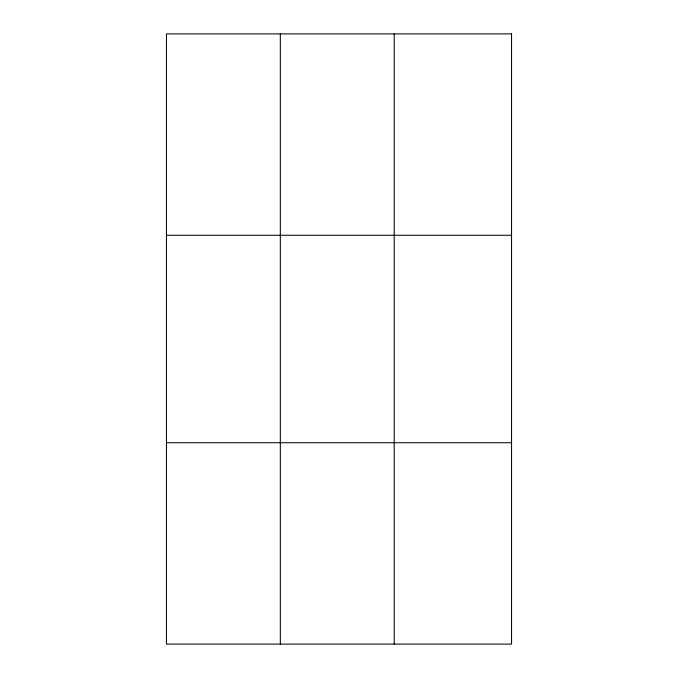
<?xml version="1.0" encoding="UTF-8"?>
<svg xmlns="http://www.w3.org/2000/svg" width="678" height="678" viewBox="0 0 678 678"><rect width="100%" height="100%" fill="white"/><g stroke="black" fill="none" stroke-linecap="round" stroke-linejoin="round"><path stroke-width="1.02" d="M280.336 644.1L280.336 33.9M394.215 644.1L394.215 33.9M166.449 235.266L511.551 235.266M166.449 442.734L511.551 442.734M511.551 33.9L511.551 644.1L166.449 644.1L166.449 33.9L511.551 33.9"/></g></svg>
